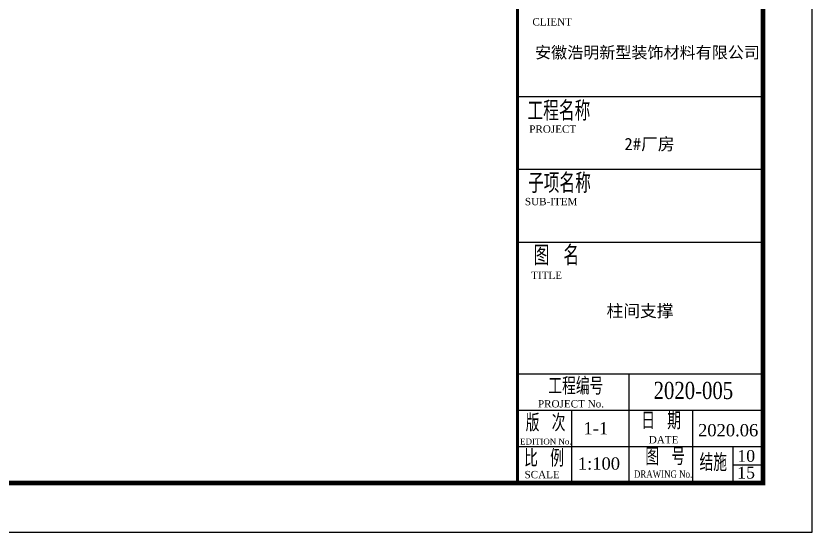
# Model space of a CAD drawing. Extents: x 14207793 to 14719554, y -1675802 to -1228715.
# Drawn here: x 14649794 to 14669260, y -1426968 to -1414344 of the extents above; entities that cross this region are included whole.
import ezdxf
from ezdxf.enums import TextEntityAlignment as Align

# ---------------------------------------------------------------- set-up
doc = ezdxf.new("R2010")
doc.units = 0
doc.header["$LTSCALE"] = 500
doc.header["$MEASUREMENT"] = 0
doc.layers.get('0').update_dxf_attribs({"linetype": 'CONTINUOUS'})
doc.layers.add('PUB_TITLE', color=4, linetype='CONTINUOUS')
doc.layers.add('TEXT', color=7, linetype='CONTINUOUS')
doc.styles.add('GHF', font='TIMES.TTF')
doc.styles.add('GL-H', font='simhei.ttf')
doc.styles.add('HZ', font='txt', dxfattribs={"width": 0.8, "bigfont": 'hztxt'})

msp = doc.modelspace()

# ---------------------------------------------------------------- linework, layer by layer
at = {"layer": 'PUB_TITLE'}
for p, q in [((14662060, -1416310.91), (14668060, -1416310.91, -1200)), ((14662060, -1418092.55), (14668060, -1418092.55, -1200)), ((14662060, -1419874.19), (14668060, -1419874.19, -1200)), ((14662060, -1423095.04, 2754.42), (14668060, -1423095.04, 1554.42)), ((14664780.48, -1423095.04, 1554.42), (14664780.48, -1425767.5, 1554.42)), ((14662060, -1423985.86, 2754.42), (14668060, -1423985.86, 1554.42)), ((14663381.92, -1423985.86, 1554.42), (14663381.92, -1425767.5, 1554.42)), ((14666338.28, -1423985.86, 1554.42), (14666338.28, -1425767.5, 1554.42)), ((14662060, -1424876.68, 2754.42), (14668060, -1424876.68, 1554.42)), ((14667319.16, -1424876.68, 1554.42), (14667319.16, -1425767.5, 1554.42)), ((14667319.16, -1425322.09, 1554.42), (14668060, -1425322.09, 1554.42))]:
    msp.add_line(p, q, dxfattribs=at)
msp.add_lwpolyline([(14669260, -1376567.5), (14526580, -1376567.5), (14526580, -1426967.5), (14669260, -1426967.5)], close=True, dxfattribs=at)
for points, const_width in [([(14668060, -1377767.5), (14529580, -1377767.5), (14529580, -1425767.5), (14668060, -1425767.5)], 120), ([(14662060, -1413637.36), (14668060, -1413637.36), (14668060, -1425767.5), (14662060, -1425767.5)], 71.27)]:
    msp.add_lwpolyline(points, close=True, dxfattribs=dict(at, const_width=const_width))

# ---------------------------------------------------------------- texts
at = {"color": 2, "style": 'GHF'}
for s, height, p in [('CLIENT', 180, (14662422.38, -1414579.91, -1200)), ('PROJECT', 180, (14662344.82, -1417201.16, -1200)), ('SUB-ITEM', 180, (14662238.95, -1418974.26, -1200)), ('TITLE', 180, (14662392.3, -1420777.91, -1200)), ('PROJECT No.', 180, (14662557.01, -1423919.36, 1554.42)), ('1-1', 300, (14663670.04, -1424579.6, 12354.42)), ('2020.06', 300, (14666471.81, -1424626.06, 6354.42)), ('EDITION No.', 144, (14662122.68, -1424825.62, 2754.42)), ('DATE', 180, (14665267.5, -1424799.51, 1554.42)), ('10', 288, (14667432.23, -1425248.92, 1554.42)), ('1:100', 300, (14663532.36, -1425440.94, 12354.42)), ('SCALE', 180, (14662228.8, -1425650.96, 1554.42)), ('15', 288, (14667429.13, -1425657.37, 12354.42))]:
    msp.add_text(s, height=height, dxfattribs=at).set_placement(p)
at = {"color": 2, "width": 0.8}
for s, height, style, p in [('工程名称', 480, 'HZ', (14662302.43, -1416908.46, -33.32)), ('子项名称', 480, 'HZ', (14662316.07, -1418674.54, -33.32)), ('图 名', 480, 'HZ', (14662453.46, -1420441.64, -33.32)), ('工程编号', 420, 'HZ', (14662812.55, -1423607.42, 1468.99)), ('2020-005', 420, 'GHF', (14665385.11, -1423713.28, 5554.42)), ('版 次', 420, 'HZ', (14662258.78, -1424505.01, 1468.99)), ('日 期', 420, 'HZ', (14665083.49, -1424455.41, 1554.42)), ('图 号', 420, 'HZ', (14665183.48, -1425332.05, 1554.42)), ('比 例', 420, 'HZ', (14662220.35, -1425370.49, 1468.99)), ('结施', 420, 'HZ', (14666507.89, -1425474.86, 1554.42)), ('DRAWING No.', 180, 'GHF', (14664904.24, -1425639.13, 1554.42))]:
    msp.add_text(s, height=height, dxfattribs=dict(at, style=style)).set_placement(p)
at = {"layer": 'TEXT', "color": 6, "style": 'GL-H'}
for s, height, p in [('安徽浩明新型装饰材料有限公司', 288, (14667985.73, -1415237.38, 1301.33)), ('2#厂房', 300, (14665897.66, -1417476.62, 1301.33)), ('柱间支撑', 300, (14665872.5, -1421557.5))]:
    msp.add_text(s, height=height, dxfattribs=at).set_placement(p, align=Align.MIDDLE_RIGHT)

doc.saveas('drawing.dxf')
